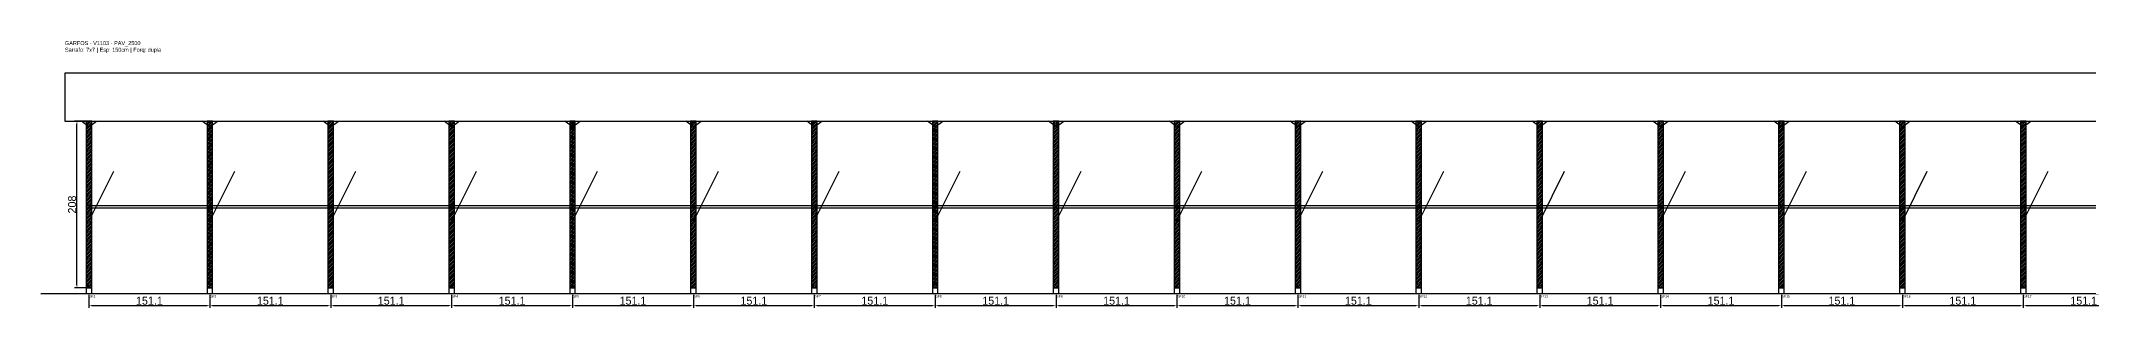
# Model space of a CAD drawing. Header units: metres. Extents: x -30 to 10062, y -25 to 308.
# Drawn here: x -30 to 2528, y -25 to 308 of the extents above; entities that cross this region are included whole.
import ezdxf

# ---------------------------------------------------------------- set-up
doc = ezdxf.new("R2010")
doc.units = ezdxf.units.M
for name, color, linetype in [('BARRA_ANCORAGEM', 1, 'Continuous'), ('COTA', 241, 'Continuous'), ('GARFOS OK', 3, 'Continuous'), ('NOME DA VIGA', 6, 'Continuous'), ('SARR_7x7', 40, 'Continuous'), ('TIRAS REESCORAMENTO', 252, 'Continuous'), ('VIGAS', 3, 'Continuous')]:
    doc.layers.add(name, color=color, linetype=linetype)
doc.dimstyles.new('EZ DXF', dxfattribs={"dimtxt": 10, "dimasz": 3.5, "dimexe": 3, "dimexo": 1.5, "dimgap": 1, "dimtad": 1, "dimdec": 1, "dimdsep": 46, "dimcen": 2.5, "dimazin": 3, "dimtfac": 1, "dimtmove": 0, "dimatfit": 3})

msp = doc.modelspace()

# ---------------------------------------------------------------- hatches: boundary and pattern name
at = {"layer": 'COTA'}
h = msp.add_hatch(dxfattribs=at)
h.set_pattern_fill('ANSI31', scale=0.5)
h.paths.add_polyline_path([(26.5, 0), (33.5, 0), (33.5, 208), (26.5, 208)])
h = msp.add_hatch(dxfattribs=at)
h.set_pattern_fill('ANSI31', scale=0.5)
h.paths.add_polyline_path([(177.59, 0), (184.59, 0), (184.59, 208), (177.59, 208)])
h = msp.add_hatch(dxfattribs=at)
h.set_pattern_fill('ANSI31', scale=0.5)
h.paths.add_polyline_path([(328.68, 0), (335.68, 0), (335.68, 208), (328.68, 208)])
h = msp.add_hatch(dxfattribs=at)
h.set_pattern_fill('ANSI31', scale=0.5)
h.paths.add_polyline_path([(479.77, 0), (486.77, 0), (486.77, 208), (479.77, 208)])
h = msp.add_hatch(dxfattribs=at)
h.set_pattern_fill('ANSI31', scale=0.5)
h.paths.add_polyline_path([(630.86, 0), (637.86, 0), (637.86, 208), (630.86, 208)])
h = msp.add_hatch(dxfattribs=at)
h.set_pattern_fill('ANSI31', scale=0.5)
h.paths.add_polyline_path([(781.95, 0), (788.95, 0), (788.95, 208), (781.95, 208)])
h = msp.add_hatch(dxfattribs=at)
h.set_pattern_fill('ANSI31', scale=0.5)
h.paths.add_polyline_path([(933.04, 0), (940.04, 0), (940.04, 208), (933.04, 208)])
h = msp.add_hatch(dxfattribs=at)
h.set_pattern_fill('ANSI31', scale=0.5)
h.paths.add_polyline_path([(1084.13, 0), (1091.13, 0), (1091.13, 208), (1084.13, 208)])
h = msp.add_hatch(dxfattribs=at)
h.set_pattern_fill('ANSI31', scale=0.5)
h.paths.add_polyline_path([(1235.22, 0), (1242.22, 0), (1242.22, 208), (1235.22, 208)])
h = msp.add_hatch(dxfattribs=at)
h.set_pattern_fill('ANSI31', scale=0.5)
h.paths.add_polyline_path([(1386.31, 0), (1393.31, 0), (1393.31, 208), (1386.31, 208)])
h = msp.add_hatch(dxfattribs=at)
h.set_pattern_fill('ANSI31', scale=0.5)
h.paths.add_polyline_path([(1537.4, 0), (1544.4, 0), (1544.4, 208), (1537.4, 208)])
h = msp.add_hatch(dxfattribs=at)
h.set_pattern_fill('ANSI31', scale=0.5)
h.paths.add_polyline_path([(1688.5, 0), (1695.5, 0), (1695.5, 208), (1688.5, 208)])
h = msp.add_hatch(dxfattribs=at)
h.set_pattern_fill('ANSI31', scale=0.5)
h.paths.add_polyline_path([(1839.59, 0), (1846.59, 0), (1846.59, 208), (1839.59, 208)])
h = msp.add_hatch(dxfattribs=at)
h.set_pattern_fill('ANSI31', scale=0.5)
h.paths.add_polyline_path([(1990.68, 0), (1997.68, 0), (1997.68, 208), (1990.68, 208)])
h = msp.add_hatch(dxfattribs=at)
h.set_pattern_fill('ANSI31', scale=0.5)
h.paths.add_polyline_path([(2141.77, 0), (2148.77, 0), (2148.77, 208), (2141.77, 208)])
h = msp.add_hatch(dxfattribs=at)
h.set_pattern_fill('ANSI31', scale=0.5)
h.paths.add_polyline_path([(2292.86, 0), (2299.86, 0), (2299.86, 208), (2292.86, 208)])
h = msp.add_hatch(dxfattribs=at)
h.set_pattern_fill('ANSI31', scale=0.5)
h.paths.add_polyline_path([(2443.95, 0), (2450.95, 0), (2450.95, 208), (2443.95, 208)])

# ---------------------------------------------------------------- linework, layer by layer
at = {"layer": 'BARRA_ANCORAGEM'}
for p, q in [((30, 83.2), (61.2, 145.6)), ((181.09, 83.2), (212.29, 145.6)), ((332.18, 83.2), (363.38, 145.6)), ((483.27, 83.2), (514.47, 145.6)), ((634.36, 83.2), (665.56, 145.6)), ((785.45, 83.2), (816.65, 145.6)), ((936.54, 83.2), (967.74, 145.6)), ((1087.63, 83.2), (1118.83, 145.6)), ((1238.72, 83.2), (1269.92, 145.6)), ((1389.81, 83.2), (1421.01, 145.6)), ((1540.9, 83.2), (1572.1, 145.6)), ((1692, 83.2), (1723.2, 145.6)), ((1843.09, 83.2), (1874.29, 145.6)), ((1994.18, 83.2), (2025.38, 145.6)), ((2145.27, 83.2), (2176.47, 145.6)), ((2296.36, 83.2), (2327.56, 145.6)), ((2447.45, 83.2), (2478.65, 145.6))]:
    msp.add_line(p, q, dxfattribs=at)
at = {"layer": 'GARFOS OK'}
for p, q in [((30, 201), (20.5, 208)), ((20.5, 208), (39.5, 208)), ((30, 201), (39.5, 208)), ((181.09, 201), (171.59, 208)), ((171.59, 208), (190.59, 208)), ((181.09, 201), (190.59, 208)), ((332.18, 201), (322.68, 208)), ((322.68, 208), (341.68, 208)), ((332.18, 201), (341.68, 208)), ((483.27, 201), (473.77, 208)), ((473.77, 208), (492.77, 208)), ((483.27, 201), (492.77, 208)), ((634.36, 201), (624.86, 208)), ((624.86, 208), (643.86, 208)), ((634.36, 201), (643.86, 208)), ((785.45, 201), (775.95, 208)), ((775.95, 208), (794.95, 208)), ((785.45, 201), (794.95, 208)), ((936.54, 201), (927.04, 208)), ((927.04, 208), (946.04, 208)), ((936.54, 201), (946.04, 208)), ((1087.63, 201), (1078.13, 208)), ((1078.13, 208), (1097.13, 208)), ((1087.63, 201), (1097.13, 208)), ((1238.72, 201), (1229.22, 208)), ((1229.22, 208), (1248.22, 208)), ((1238.72, 201), (1248.22, 208)), ((1389.81, 201), (1380.31, 208)), ((1380.31, 208), (1399.31, 208)), ((1389.81, 201), (1399.31, 208)), ((1540.9, 201), (1531.4, 208)), ((1531.4, 208), (1550.4, 208)), ((1540.9, 201), (1550.4, 208)), ((1692, 201), (1682.5, 208)), ((1682.5, 208), (1701.5, 208)), ((1692, 201), (1701.5, 208)), ((1843.09, 201), (1833.59, 208)), ((1833.59, 208), (1852.59, 208)), ((1843.09, 201), (1852.59, 208)), ((1994.18, 201), (1984.68, 208)), ((1984.68, 208), (2003.68, 208)), ((1994.18, 201), (2003.68, 208)), ((2145.27, 201), (2135.77, 208)), ((2135.77, 208), (2154.77, 208)), ((2145.27, 201), (2154.77, 208)), ((2296.36, 201), (2286.86, 208)), ((2286.86, 208), (2305.86, 208)), ((2296.36, 201), (2305.86, 208)), ((2447.45, 201), (2437.95, 208)), ((2437.95, 208), (2456.95, 208)), ((2447.45, 201), (2456.95, 208))]:
    msp.add_line(p, q, dxfattribs=at)
at = {"layer": 'GARFOS OK', "linetype": 'CONTINUOUS'}
msp.add_line((-30, -7), (10061.97, -7), dxfattribs=at)
at = {"layer": 'GARFOS OK'}
for points in [[(26.5, 0), (33.5, 0), (33.5, 208), (26.5, 208), (26.5, 0)], [(177.59, 0), (184.59, 0), (184.59, 208), (177.59, 208), (177.59, 0)], [(328.68, 0), (335.68, 0), (335.68, 208), (328.68, 208), (328.68, 0)], [(479.77, 0), (486.77, 0), (486.77, 208), (479.77, 208), (479.77, 0)], [(630.86, 0), (637.86, 0), (637.86, 208), (630.86, 208), (630.86, 0)], [(781.95, 0), (788.95, 0), (788.95, 208), (781.95, 208), (781.95, 0)], [(933.04, 0), (940.04, 0), (940.04, 208), (933.04, 208), (933.04, 0)], [(1084.13, 0), (1091.13, 0), (1091.13, 208), (1084.13, 208), (1084.13, 0)], [(1235.22, 0), (1242.22, 0), (1242.22, 208), (1235.22, 208), (1235.22, 0)], [(1386.31, 0), (1393.31, 0), (1393.31, 208), (1386.31, 208), (1386.31, 0)], [(1537.4, 0), (1544.4, 0), (1544.4, 208), (1537.4, 208), (1537.4, 0)], [(1688.5, 0), (1695.5, 0), (1695.5, 208), (1688.5, 208), (1688.5, 0)], [(1839.59, 0), (1846.59, 0), (1846.59, 208), (1839.59, 208), (1839.59, 0)], [(1990.68, 0), (1997.68, 0), (1997.68, 208), (1990.68, 208), (1990.68, 0)], [(2141.77, 0), (2148.77, 0), (2148.77, 208), (2141.77, 208), (2141.77, 0)], [(2292.86, 0), (2299.86, 0), (2299.86, 208), (2292.86, 208), (2292.86, 0)], [(2443.95, 0), (2450.95, 0), (2450.95, 208), (2443.95, 208), (2443.95, 0)]]:
    msp.add_lwpolyline(points, dxfattribs=at)
at = {"layer": 'SARR_7x7'}
for points in [[(26.5, -7), (33.5, -7), (33.5, 0), (26.5, 0), (26.5, -7)], [(177.59, -7), (184.59, -7), (184.59, 0), (177.59, 0), (177.59, -7)], [(328.68, -7), (335.68, -7), (335.68, 0), (328.68, 0), (328.68, -7)], [(479.77, -7), (486.77, -7), (486.77, 0), (479.77, 0), (479.77, -7)], [(630.86, -7), (637.86, -7), (637.86, 0), (630.86, 0), (630.86, -7)], [(781.95, -7), (788.95, -7), (788.95, 0), (781.95, 0), (781.95, -7)], [(933.04, -7), (940.04, -7), (940.04, 0), (933.04, 0), (933.04, -7)], [(1084.13, -7), (1091.13, -7), (1091.13, 0), (1084.13, 0), (1084.13, -7)], [(1235.22, -7), (1242.22, -7), (1242.22, 0), (1235.22, 0), (1235.22, -7)], [(1386.31, -7), (1393.31, -7), (1393.31, 0), (1386.31, 0), (1386.31, -7)], [(1537.4, -7), (1544.4, -7), (1544.4, 0), (1537.4, 0), (1537.4, -7)], [(1688.5, -7), (1695.5, -7), (1695.5, 0), (1688.5, 0), (1688.5, -7)], [(1839.59, -7), (1846.59, -7), (1846.59, 0), (1839.59, 0), (1839.59, -7)], [(1990.68, -7), (1997.68, -7), (1997.68, 0), (1990.68, 0), (1990.68, -7)], [(2141.77, -7), (2148.77, -7), (2148.77, 0), (2141.77, 0), (2141.77, -7)], [(2292.86, -7), (2299.86, -7), (2299.86, 0), (2292.86, 0), (2292.86, -7)], [(2443.95, -7), (2450.95, -7), (2450.95, 0), (2443.95, 0), (2443.95, -7)]]:
    msp.add_lwpolyline(points, dxfattribs=at)
at = {"layer": 'TIRAS REESCORAMENTO'}
for points in [[(30, 100), (181.09, 100), (181.09, 102.5), (30, 102.5), (30, 100)], [(181.09, 100), (332.18, 100), (332.18, 102.5), (181.09, 102.5), (181.09, 100)], [(332.18, 100), (483.27, 100), (483.27, 102.5), (332.18, 102.5), (332.18, 100)], [(483.27, 100), (634.36, 100), (634.36, 102.5), (483.27, 102.5), (483.27, 100)], [(634.36, 100), (785.45, 100), (785.45, 102.5), (634.36, 102.5), (634.36, 100)], [(785.45, 100), (936.54, 100), (936.54, 102.5), (785.45, 102.5), (785.45, 100)], [(936.54, 100), (1087.63, 100), (1087.63, 102.5), (936.54, 102.5), (936.54, 100)], [(1087.63, 100), (1238.72, 100), (1238.72, 102.5), (1087.63, 102.5), (1087.63, 100)], [(1238.72, 100), (1389.81, 100), (1389.81, 102.5), (1238.72, 102.5), (1238.72, 100)], [(1389.81, 100), (1540.9, 100), (1540.9, 102.5), (1389.81, 102.5), (1389.81, 100)], [(1540.9, 100), (1692, 100), (1692, 102.5), (1540.9, 102.5), (1540.9, 100)], [(1692, 100), (1843.09, 100), (1843.09, 102.5), (1692, 102.5), (1692, 100)], [(1843.09, 100), (1994.18, 100), (1994.18, 102.5), (1843.09, 102.5), (1843.09, 100)], [(1994.18, 100), (2145.27, 100), (2145.27, 102.5), (1994.18, 102.5), (1994.18, 100)], [(2145.27, 100), (2296.36, 100), (2296.36, 102.5), (2145.27, 102.5), (2145.27, 100)], [(2296.36, 100), (2447.45, 100), (2447.45, 102.5), (2296.36, 102.5), (2296.36, 100)], [(2447.45, 100), (2598.54, 100), (2598.54, 102.5), (2447.45, 102.5), (2447.45, 100)]]:
    msp.add_lwpolyline(points, dxfattribs=at)
at = {"layer": 'VIGAS'}
msp.add_lwpolyline([(0, 208), (10031.97, 208), (10031.97, 268), (0, 268), (0, 208)], dxfattribs=at)

# ---------------------------------------------------------------- texts
at = {"layer": 'NOME DA VIGA'}
for s, p in [('GF1', (30, -12)), ('GF2', (181.09, -12)), ('GF3', (332.18, -12)), ('GF4', (483.27, -12)), ('GF5', (634.36, -12)), ('GF6', (785.45, -12)), ('GF7', (936.54, -12)), ('GF8', (1087.63, -12)), ('GF9', (1238.72, -12)), ('GF10', (1389.81, -12)), ('GF11', (1540.9, -12)), ('GF12', (1692, -12)), ('GF13', (1843.09, -12)), ('GF14', (1994.18, -12)), ('GF15', (2145.27, -12)), ('GF16', (2296.36, -12)), ('GF17', (2447.45, -12))]:
    msp.add_text(s, height=3, dxfattribs=at).set_placement(p)
at = {"layer": 'NOME DA VIGA', "insert": (0, 293), "char_height": 5, "attachment_point": 7}
msp.add_mtext('GARFOS - V1103 - PAV_2500\\PSarrafo: 7x7 | Esp: 150cm | Forq: dupla', dxfattribs=at)

# ---------------------------------------------------------------- dimensions: what is measured, and where the dimension line sits
at = {"layer": 'COTA'}
msp.add_linear_dim(base=(15, 0), p1=(30, 0), p2=(30, 208), angle=90, dimstyle='EZ DXF', dxfattribs=at).render()
for base, p1, p2 in [((30, -22), (30, -7), (181.09, -7)), ((181.09, -22), (181.09, -7), (332.18, -7)), ((332.18, -22), (332.18, -7), (483.27, -7)), ((483.27, -22), (483.27, -7), (634.36, -7)), ((634.36, -22), (634.36, -7), (785.45, -7)), ((785.45, -22), (785.45, -7), (936.54, -7)), ((936.54, -22), (936.54, -7), (1087.63, -7)), ((1087.63, -22), (1087.63, -7), (1238.72, -7)), ((1238.72, -22), (1238.72, -7), (1389.81, -7)), ((1389.81, -22), (1389.81, -7), (1540.9, -7)), ((1540.9, -22), (1540.9, -7), (1692, -7)), ((1692, -22), (1692, -7), (1843.09, -7)), ((1843.09, -22), (1843.09, -7), (1994.18, -7)), ((1994.18, -22), (1994.18, -7), (2145.27, -7)), ((2145.27, -22), (2145.27, -7), (2296.36, -7)), ((2296.36, -22), (2296.36, -7), (2447.45, -7)), ((2447.45, -22), (2447.45, -7), (2598.54, -7))]:
    msp.add_linear_dim(base=base, p1=p1, p2=p2, dimstyle='EZ DXF', dxfattribs=at).render()

doc.saveas('drawing.dxf')
